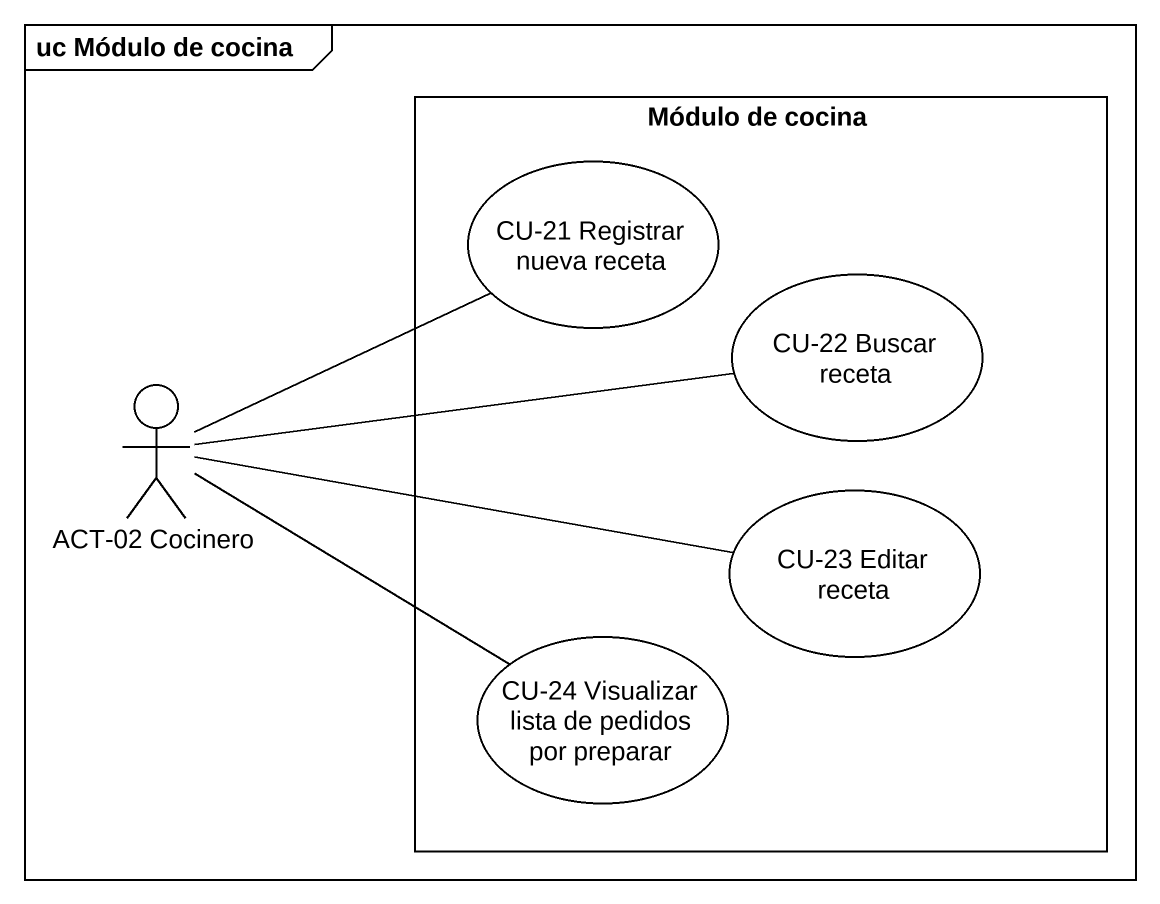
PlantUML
@startuml
mainframe uc Módulo de cocina
rectangle "Módulo de cocina" as Módulo_de_cocina {
  usecase "CU-21 Registrar nueva receta" as CU_21_Registrar_nueva_receta
  usecase "CU-22 Buscar receta" as CU_22_Buscar_receta
  usecase "CU-23 Editar receta" as CU_23_Editar_receta
  usecase "CU-24 Visualizar lista de pedidos por preparar" as CU_24_Visualizar_lista_de
}
actor "ACT-02 Cocinero" as ACT_02_Cocinero
CU_22_Buscar_receta -left- ACT_02_Cocinero
ACT_02_Cocinero -right- CU_21_Registrar_nueva_receta
ACT_02_Cocinero -right- CU_23_Editar_receta
ACT_02_Cocinero -right- CU_24_Visualizar_lista_de
@enduml
